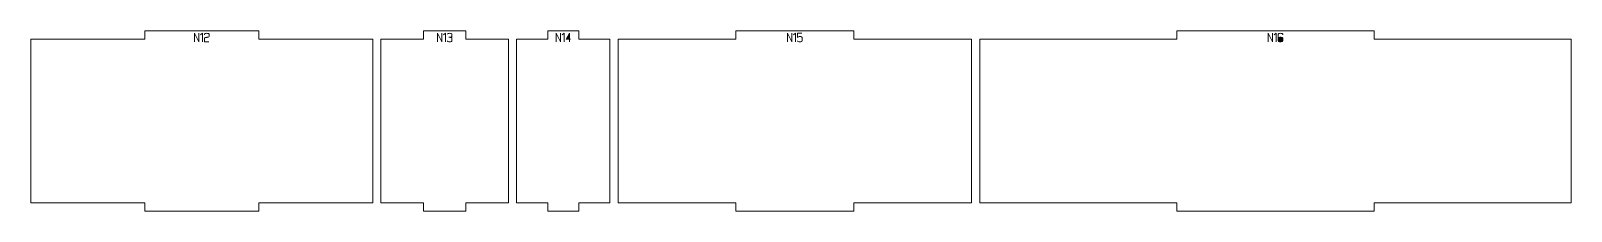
# Model space of a CAD drawing. Header units: centimetres. Extents: x -249 to 275, y -506 to 461.
# Drawn here: x 140.5 to 197, y 319.2 to 325.8 of the extents above; entities that cross this region are included whole.
import ezdxf

# ---------------------------------------------------------------- set-up
doc = ezdxf.new("R2010")
doc.units = ezdxf.units.CM
doc.header["$MEASUREMENT"] = 0
doc.layers.add('Capa 1', color=7, linetype='Continuous')

msp = doc.modelspace()

# ---------------------------------------------------------------- hatches: boundary and pattern name
at = {"layer": 'Capa 1', "true_color": 0x3e4095}
h = msp.add_hatch(color=175, dxfattribs=at)
edge = h.paths.add_edge_path()
edge.add_spline(control_points=[(146.54107, 325.39701), (146.54107, 325.39701), (146.54107, 325.71345), (146.54107, 325.71345), (146.54107, 325.71345), (146.69975, 325.39701), (146.69975, 325.39701), (146.69975, 325.39701), (146.69975, 325.71345), (146.69975, 325.71345), (146.69975, 325.71345), (146.69975, 325.39701), (146.69975, 325.39701), (146.69975, 325.39701), (146.54107, 325.71345), (146.54107, 325.71345), (146.54107, 325.71345), (146.54107, 325.39701), (146.54107, 325.39701)], knot_values=[0, 0, 0, 0, 0.16666667, 0.16666667, 0.16666667, 0.33333333, 0.33333333, 0.33333333, 0.5, 0.5, 0.5, 0.66666667, 0.66666667, 0.66666667, 0.83333333, 0.83333333, 0.83333333, 1, 1, 1, 1], degree=3, periodic=1)
h = msp.add_hatch(color=175, dxfattribs=at)
edge = h.paths.add_edge_path()
edge.add_spline(control_points=[(146.83733, 325.71391), (146.83733, 325.71391), (146.7612, 325.66117), (146.7612, 325.66117), (146.7612, 325.66117), (146.83733, 325.71391), (146.83733, 325.71391), (146.83733, 325.71391), (146.83733, 325.39701), (146.83733, 325.39701), (146.83733, 325.39701), (146.83733, 325.71391), (146.83733, 325.71391)], knot_values=[0, 0, 0, 0, 0.25, 0.25, 0.25, 0.5, 0.5, 0.5, 0.75, 0.75, 0.75, 1, 1, 1, 1], degree=3, periodic=1)
h = msp.add_hatch(color=175, dxfattribs=at)
edge = h.paths.add_edge_path()
edge.add_spline(control_points=[(146.9075, 325.39701), (146.9075, 325.39701), (146.9075, 325.52955), (146.9075, 325.52955), (146.90842, 325.54147), (146.91927, 325.55064), (146.94006, 325.55706), (146.94862, 325.55768), (146.9568, 325.55867), (146.9646, 325.56005), (146.97239, 325.56142), (146.98027, 325.56287), (146.98822, 325.5644), (147.00289, 325.56685), (147.01413, 325.56884), (147.02192, 325.57036), (147.02972, 325.57189), (147.03729, 325.57388), (147.04463, 325.57633), (147.06358, 325.58336), (147.07306, 325.59238), (147.07306, 325.60338), (147.07306, 325.60338), (147.07306, 325.67814), (147.07306, 325.67814), (147.07306, 325.68792), (147.06519, 325.69625), (147.04944, 325.70313), (147.0337, 325.71001), (147.01405, 325.71345), (146.99051, 325.71345), (146.96697, 325.71345), (146.94732, 325.71001), (146.93158, 325.70313), (146.91583, 325.69625), (146.90796, 325.68792), (146.90796, 325.67814), (146.90796, 325.67814), (146.90796, 325.65567), (146.90796, 325.65567), (146.90796, 325.65567), (146.90796, 325.67814), (146.90796, 325.67814), (146.90796, 325.68792), (146.91583, 325.69625), (146.93158, 325.70313), (146.94732, 325.71001), (146.96697, 325.71345), (146.99051, 325.71345), (147.01405, 325.71345), (147.0337, 325.71001), (147.04944, 325.70313), (147.06519, 325.69625), (147.07306, 325.68792), (147.07306, 325.67814), (147.07306, 325.67814), (147.07306, 325.60338), (147.07306, 325.60338), (147.07306, 325.59238), (147.06358, 325.58336), (147.04463, 325.57633), (147.03729, 325.57388), (147.02972, 325.57189), (147.02192, 325.57036), (147.01413, 325.56884), (147.00289, 325.56685), (146.98822, 325.5644), (146.98027, 325.56287), (146.97239, 325.56142), (146.9646, 325.56005), (146.9568, 325.55867), (146.94862, 325.55768), (146.94006, 325.55706), (146.91927, 325.55064), (146.90842, 325.54147), (146.9075, 325.52955), (146.9075, 325.52955), (146.9075, 325.39701), (146.9075, 325.39701), (146.9075, 325.39701), (147.06435, 325.39701), (147.06435, 325.39701), (147.06435, 325.39701), (146.9075, 325.39701), (146.9075, 325.39701)], knot_values=[0, 0, 0, 0, 0.03571429, 0.03571429, 0.03571429, 0.07142857, 0.07142857, 0.07142857, 0.10714286, 0.10714286, 0.10714286, 0.14285714, 0.14285714, 0.14285714, 0.17857143, 0.17857143, 0.17857143, 0.21428571, 0.21428571, 0.21428571, 0.25, 0.25, 0.25, 0.28571429, 0.28571429, 0.28571429, 0.32142857, 0.32142857, 0.32142857, 0.35714286, 0.35714286, 0.35714286, 0.39285714, 0.39285714, 0.39285714, 0.42857143, 0.42857143, 0.42857143, 0.46428571, 0.46428571, 0.46428571, 0.5, 0.5, 0.5, 0.53571429, 0.53571429, 0.53571429, 0.57142857, 0.57142857, 0.57142857, 0.60714286, 0.60714286, 0.60714286, 0.64285714, 0.64285714, 0.64285714, 0.67857143, 0.67857143, 0.67857143, 0.71428571, 0.71428571, 0.71428571, 0.75, 0.75, 0.75, 0.78571429, 0.78571429, 0.78571429, 0.82142857, 0.82142857, 0.82142857, 0.85714286, 0.85714286, 0.85714286, 0.89285714, 0.89285714, 0.89285714, 0.92857143, 0.92857143, 0.92857143, 0.96428571, 0.96428571, 0.96428571, 1, 1, 1, 1], degree=3, periodic=1)
h = msp.add_hatch(color=175, dxfattribs=at)
edge = h.paths.add_edge_path()
edge.add_spline(control_points=[(155.43686, 325.39701), (155.43686, 325.39701), (155.43686, 325.71345), (155.43686, 325.71345), (155.43686, 325.71345), (155.59554, 325.39701), (155.59554, 325.39701), (155.59554, 325.39701), (155.59554, 325.71345), (155.59554, 325.71345), (155.59554, 325.71345), (155.59554, 325.39701), (155.59554, 325.39701), (155.59554, 325.39701), (155.43686, 325.71345), (155.43686, 325.71345), (155.43686, 325.71345), (155.43686, 325.39701), (155.43686, 325.39701)], knot_values=[0, 0, 0, 0, 0.16666667, 0.16666667, 0.16666667, 0.33333333, 0.33333333, 0.33333333, 0.5, 0.5, 0.5, 0.66666667, 0.66666667, 0.66666667, 0.83333333, 0.83333333, 0.83333333, 1, 1, 1, 1], degree=3, periodic=1)
h = msp.add_hatch(color=175, dxfattribs=at)
edge = h.paths.add_edge_path()
edge.add_spline(control_points=[(155.73312, 325.71391), (155.73312, 325.71391), (155.65699, 325.66117), (155.65699, 325.66117), (155.65699, 325.66117), (155.73312, 325.71391), (155.73312, 325.71391), (155.73312, 325.71391), (155.73312, 325.39701), (155.73312, 325.39701), (155.73312, 325.39701), (155.73312, 325.71391), (155.73312, 325.71391)], knot_values=[0, 0, 0, 0, 0.25, 0.25, 0.25, 0.5, 0.5, 0.5, 0.75, 0.75, 0.75, 1, 1, 1, 1], degree=3, periodic=1)
h = msp.add_hatch(color=175, dxfattribs=at)
edge = h.paths.add_edge_path()
edge.add_spline(control_points=[(155.8863, 325.39701), (155.86276, 325.39701), (155.84311, 325.40045), (155.82737, 325.40733), (155.81162, 325.41421), (155.80375, 325.42254), (155.80375, 325.43232), (155.80375, 325.42254), (155.81162, 325.41421), (155.82737, 325.40733), (155.84311, 325.40045), (155.86276, 325.39701), (155.8863, 325.39701), (155.90984, 325.39701), (155.92949, 325.40045), (155.94523, 325.40733), (155.96098, 325.41421), (155.96885, 325.42254), (155.96885, 325.43232), (155.96885, 325.43232), (155.96885, 325.53551), (155.96885, 325.53551), (155.96885, 325.54377), (155.96319, 325.55095), (155.95188, 325.55706), (155.94057, 325.56318), (155.9074, 325.56731), (155.85236, 325.56945), (155.90709, 325.57281), (155.93996, 325.57679), (155.95096, 325.58137), (155.96197, 325.58596), (155.96793, 325.59345), (155.96885, 325.60384), (155.96885, 325.60384), (155.96885, 325.67814), (155.96885, 325.67814), (155.96885, 325.68792), (155.96098, 325.69625), (155.94523, 325.70313), (155.92949, 325.71001), (155.90984, 325.71345), (155.8863, 325.71345), (155.86276, 325.71345), (155.84311, 325.71001), (155.82737, 325.70313), (155.81162, 325.69625), (155.80375, 325.68792), (155.80375, 325.67814), (155.80375, 325.68792), (155.81162, 325.69625), (155.82737, 325.70313), (155.84311, 325.71001), (155.86276, 325.71345), (155.8863, 325.71345), (155.90984, 325.71345), (155.92949, 325.71001), (155.94523, 325.70313), (155.96098, 325.69625), (155.96885, 325.68792), (155.96885, 325.67814), (155.96885, 325.67814), (155.96885, 325.60384), (155.96885, 325.60384), (155.96793, 325.59345), (155.96197, 325.58596), (155.95096, 325.58137), (155.93996, 325.57679), (155.90709, 325.57281), (155.85236, 325.56945), (155.9074, 325.56731), (155.94057, 325.56318), (155.95188, 325.55706), (155.96319, 325.55095), (155.96885, 325.54377), (155.96885, 325.53551), (155.96885, 325.53551), (155.96885, 325.43232), (155.96885, 325.43232), (155.96885, 325.42254), (155.96098, 325.41421), (155.94523, 325.40733), (155.92949, 325.40045), (155.90984, 325.39701), (155.8863, 325.39701)], knot_values=[0, 0, 0, 0, 0.03571429, 0.03571429, 0.03571429, 0.07142857, 0.07142857, 0.07142857, 0.10714286, 0.10714286, 0.10714286, 0.14285714, 0.14285714, 0.14285714, 0.17857143, 0.17857143, 0.17857143, 0.21428571, 0.21428571, 0.21428571, 0.25, 0.25, 0.25, 0.28571429, 0.28571429, 0.28571429, 0.32142857, 0.32142857, 0.32142857, 0.35714286, 0.35714286, 0.35714286, 0.39285714, 0.39285714, 0.39285714, 0.42857143, 0.42857143, 0.42857143, 0.46428571, 0.46428571, 0.46428571, 0.5, 0.5, 0.5, 0.53571429, 0.53571429, 0.53571429, 0.57142857, 0.57142857, 0.57142857, 0.60714286, 0.60714286, 0.60714286, 0.64285714, 0.64285714, 0.64285714, 0.67857143, 0.67857143, 0.67857143, 0.71428571, 0.71428571, 0.71428571, 0.75, 0.75, 0.75, 0.78571429, 0.78571429, 0.78571429, 0.82142857, 0.82142857, 0.82142857, 0.85714286, 0.85714286, 0.85714286, 0.89285714, 0.89285714, 0.89285714, 0.92857143, 0.92857143, 0.92857143, 0.96428571, 0.96428571, 0.96428571, 1, 1, 1, 1], degree=3, periodic=1)
h = msp.add_hatch(color=175, dxfattribs=at)
edge = h.paths.add_edge_path()
edge.add_spline(control_points=[(159.78365, 325.39701), (159.78365, 325.39701), (159.78365, 325.71345), (159.78365, 325.71345), (159.78365, 325.71345), (159.94233, 325.39701), (159.94233, 325.39701), (159.94233, 325.39701), (159.94233, 325.71345), (159.94233, 325.71345), (159.94233, 325.71345), (159.94233, 325.39701), (159.94233, 325.39701), (159.94233, 325.39701), (159.78365, 325.71345), (159.78365, 325.71345), (159.78365, 325.71345), (159.78365, 325.39701), (159.78365, 325.39701)], knot_values=[0, 0, 0, 0, 0.16666667, 0.16666667, 0.16666667, 0.33333333, 0.33333333, 0.33333333, 0.5, 0.5, 0.5, 0.66666667, 0.66666667, 0.66666667, 0.83333333, 0.83333333, 0.83333333, 1, 1, 1, 1], degree=3, periodic=1)
h = msp.add_hatch(color=175, dxfattribs=at)
edge = h.paths.add_edge_path()
edge.add_spline(control_points=[(160.07991, 325.71391), (160.07991, 325.71391), (160.00378, 325.66117), (160.00378, 325.66117), (160.00378, 325.66117), (160.07991, 325.71391), (160.07991, 325.71391), (160.07991, 325.71391), (160.07991, 325.39701), (160.07991, 325.39701), (160.07991, 325.39701), (160.07991, 325.71391), (160.07991, 325.71391)], knot_values=[0, 0, 0, 0, 0.25, 0.25, 0.25, 0.5, 0.5, 0.5, 0.75, 0.75, 0.75, 1, 1, 1, 1], degree=3, periodic=1)
h = msp.add_hatch(color=175, dxfattribs=at)
edge = h.paths.add_edge_path()
edge.add_spline(control_points=[(160.28033, 325.50157), (160.28033, 325.50157), (160.28033, 325.71391), (160.28033, 325.71391), (160.28033, 325.71391), (160.15054, 325.50157), (160.15054, 325.50157), (160.15054, 325.50157), (160.28033, 325.50157), (160.28033, 325.50157)], knot_values=[0, 0, 0, 0, 0.33333333, 0.33333333, 0.33333333, 0.66666667, 0.66666667, 0.66666667, 1, 1, 1, 1], degree=3, periodic=1)
h = msp.add_hatch(color=175, dxfattribs=at)
edge = h.paths.add_edge_path()
edge.add_spline(control_points=[(160.28033, 325.50157), (160.28033, 325.50157), (160.28033, 325.39701), (160.28033, 325.39701), (160.28033, 325.39701), (160.28033, 325.50157), (160.28033, 325.50157), (160.28033, 325.50157), (160.15054, 325.50157), (160.15054, 325.50157), (160.15054, 325.50157), (160.28033, 325.71391), (160.28033, 325.71391), (160.28033, 325.71391), (160.28033, 325.50157), (160.28033, 325.50157), (160.28033, 325.50157), (160.31014, 325.50157), (160.31014, 325.50157), (160.31014, 325.50157), (160.28033, 325.50157), (160.28033, 325.50157)], knot_values=[0, 0, 0, 0, 0.14285714, 0.14285714, 0.14285714, 0.28571429, 0.28571429, 0.28571429, 0.42857143, 0.42857143, 0.42857143, 0.57142857, 0.57142857, 0.57142857, 0.71428571, 0.71428571, 0.71428571, 0.85714286, 0.85714286, 0.85714286, 1, 1, 1, 1], degree=3, periodic=1)
h = msp.add_hatch(color=175, dxfattribs=at)
edge = h.paths.add_edge_path()
edge.add_spline(control_points=[(168.25971, 325.39701), (168.25971, 325.39701), (168.25971, 325.71345), (168.25971, 325.71345), (168.25971, 325.71345), (168.41839, 325.39701), (168.41839, 325.39701), (168.41839, 325.39701), (168.41839, 325.71345), (168.41839, 325.71345), (168.41839, 325.71345), (168.41839, 325.39701), (168.41839, 325.39701), (168.41839, 325.39701), (168.25971, 325.71345), (168.25971, 325.71345), (168.25971, 325.71345), (168.25971, 325.39701), (168.25971, 325.39701)], knot_values=[0, 0, 0, 0, 0.16666667, 0.16666667, 0.16666667, 0.33333333, 0.33333333, 0.33333333, 0.5, 0.5, 0.5, 0.66666667, 0.66666667, 0.66666667, 0.83333333, 0.83333333, 0.83333333, 1, 1, 1, 1], degree=3, periodic=1)
h = msp.add_hatch(color=175, dxfattribs=at)
edge = h.paths.add_edge_path()
edge.add_spline(control_points=[(168.55597, 325.71391), (168.55597, 325.71391), (168.47984, 325.66117), (168.47984, 325.66117), (168.47984, 325.66117), (168.55597, 325.71391), (168.55597, 325.71391), (168.55597, 325.71391), (168.55597, 325.39701), (168.55597, 325.39701), (168.55597, 325.39701), (168.55597, 325.71391), (168.55597, 325.71391)], knot_values=[0, 0, 0, 0, 0.25, 0.25, 0.25, 0.5, 0.5, 0.5, 0.75, 0.75, 0.75, 1, 1, 1, 1], degree=3, periodic=1)
h = msp.add_hatch(color=175, dxfattribs=at)
edge = h.paths.add_edge_path()
edge.add_spline(control_points=[(168.70915, 325.39701), (168.68561, 325.39701), (168.66596, 325.40045), (168.65022, 325.40733), (168.63447, 325.41421), (168.6266, 325.42254), (168.6266, 325.43232), (168.6266, 325.42254), (168.63447, 325.41421), (168.65022, 325.40733), (168.66596, 325.40045), (168.68561, 325.39701), (168.70915, 325.39701), (168.73269, 325.39701), (168.75234, 325.40045), (168.76808, 325.40733), (168.78383, 325.41421), (168.7917, 325.42254), (168.7917, 325.43232), (168.7917, 325.43232), (168.7917, 325.55798), (168.7917, 325.55798), (168.7917, 325.56777), (168.78383, 325.5761), (168.76808, 325.58298), (168.75234, 325.58986), (168.73269, 325.5933), (168.70915, 325.5933), (168.68775, 325.59146), (168.67124, 325.58901), (168.65962, 325.58596), (168.648, 325.5829), (168.637, 325.57357), (168.6266, 325.55798), (168.6266, 325.55798), (168.6266, 325.71345), (168.6266, 325.71345), (168.6266, 325.71345), (168.7862, 325.71345), (168.7862, 325.71345), (168.7862, 325.71345), (168.6266, 325.71345), (168.6266, 325.71345), (168.6266, 325.71345), (168.6266, 325.55798), (168.6266, 325.55798), (168.637, 325.57357), (168.648, 325.5829), (168.65962, 325.58596), (168.67124, 325.58901), (168.68775, 325.59146), (168.70915, 325.5933), (168.73269, 325.5933), (168.75234, 325.58986), (168.76808, 325.58298), (168.78383, 325.5761), (168.7917, 325.56777), (168.7917, 325.55798), (168.7917, 325.55798), (168.7917, 325.43232), (168.7917, 325.43232), (168.7917, 325.42254), (168.78383, 325.41421), (168.76808, 325.40733), (168.75234, 325.40045), (168.73269, 325.39701), (168.70915, 325.39701)], knot_values=[0, 0, 0, 0, 0.04545455, 0.04545455, 0.04545455, 0.09090909, 0.09090909, 0.09090909, 0.13636364, 0.13636364, 0.13636364, 0.18181818, 0.18181818, 0.18181818, 0.22727273, 0.22727273, 0.22727273, 0.27272727, 0.27272727, 0.27272727, 0.31818182, 0.31818182, 0.31818182, 0.36363636, 0.36363636, 0.36363636, 0.40909091, 0.40909091, 0.40909091, 0.45454545, 0.45454545, 0.45454545, 0.5, 0.5, 0.5, 0.54545455, 0.54545455, 0.54545455, 0.59090909, 0.59090909, 0.59090909, 0.63636364, 0.63636364, 0.63636364, 0.68181818, 0.68181818, 0.68181818, 0.72727273, 0.72727273, 0.72727273, 0.77272727, 0.77272727, 0.77272727, 0.81818182, 0.81818182, 0.81818182, 0.86363636, 0.86363636, 0.86363636, 0.90909091, 0.90909091, 0.90909091, 0.95454545, 0.95454545, 0.95454545, 1, 1, 1, 1], degree=3, periodic=1)
h = msp.add_hatch(color=175, dxfattribs=at)
edge = h.paths.add_edge_path()
edge.add_spline(control_points=[(185.86143, 325.39701), (185.86143, 325.39701), (185.86143, 325.71345), (185.86143, 325.71345), (185.86143, 325.71345), (186.02011, 325.39701), (186.02011, 325.39701), (186.02011, 325.39701), (186.02011, 325.71345), (186.02011, 325.71345), (186.02011, 325.71345), (186.02011, 325.39701), (186.02011, 325.39701), (186.02011, 325.39701), (185.86143, 325.71345), (185.86143, 325.71345), (185.86143, 325.71345), (185.86143, 325.39701), (185.86143, 325.39701)], knot_values=[0, 0, 0, 0, 0.16666667, 0.16666667, 0.16666667, 0.33333333, 0.33333333, 0.33333333, 0.5, 0.5, 0.5, 0.66666667, 0.66666667, 0.66666667, 0.83333333, 0.83333333, 0.83333333, 1, 1, 1, 1], degree=3, periodic=1)
h = msp.add_hatch(color=175, dxfattribs=at)
edge = h.paths.add_edge_path()
edge.add_spline(control_points=[(186.15769, 325.71391), (186.15769, 325.71391), (186.08156, 325.66117), (186.08156, 325.66117), (186.08156, 325.66117), (186.15769, 325.71391), (186.15769, 325.71391), (186.15769, 325.71391), (186.15769, 325.39701), (186.15769, 325.39701), (186.15769, 325.39701), (186.15769, 325.71391), (186.15769, 325.71391)], knot_values=[0, 0, 0, 0, 0.25, 0.25, 0.25, 0.5, 0.5, 0.5, 0.75, 0.75, 0.75, 1, 1, 1, 1], degree=3, periodic=1)
h = msp.add_hatch(color=175, dxfattribs=at)
edge = h.paths.add_edge_path()
edge.add_spline(control_points=[(186.31087, 325.39701), (186.28733, 325.39701), (186.26768, 325.40045), (186.25194, 325.40733), (186.23619, 325.41421), (186.22832, 325.42254), (186.22832, 325.43232), (186.22832, 325.43232), (186.22832, 325.53918), (186.22832, 325.53918), (186.22832, 325.53918), (186.22832, 325.67814), (186.22832, 325.67814), (186.22832, 325.68792), (186.23619, 325.69625), (186.25194, 325.70313), (186.26768, 325.71001), (186.28733, 325.71345), (186.31087, 325.71345), (186.33441, 325.71345), (186.35406, 325.71001), (186.3698, 325.70313), (186.38555, 325.69625), (186.39342, 325.68792), (186.39342, 325.67814), (186.39342, 325.67814), (186.39342, 325.65246), (186.39342, 325.65246), (186.39342, 325.65246), (186.39342, 325.67814), (186.39342, 325.67814), (186.39342, 325.68792), (186.38555, 325.69625), (186.3698, 325.70313), (186.35406, 325.71001), (186.33441, 325.71345), (186.31087, 325.71345), (186.28733, 325.71345), (186.26768, 325.71001), (186.25194, 325.70313), (186.23619, 325.69625), (186.22832, 325.68792), (186.22832, 325.67814), (186.22832, 325.67814), (186.22832, 325.53918), (186.22832, 325.53918), (186.22832, 325.54835), (186.23787, 325.55653), (186.25698, 325.56371), (186.27609, 325.5709), (186.29405, 325.57449), (186.31087, 325.57449), (186.33441, 325.57449), (186.35406, 325.57105), (186.3698, 325.56417), (186.38555, 325.55729), (186.39342, 325.54896), (186.39342, 325.53918), (186.39342, 325.53918), (186.39342, 325.43232), (186.39342, 325.43232), (186.39342, 325.42254), (186.38555, 325.41421), (186.3698, 325.40733), (186.35406, 325.40045), (186.33441, 325.39701), (186.31087, 325.39701)], knot_values=[0, 0, 0, 0, 0.04545455, 0.04545455, 0.04545455, 0.09090909, 0.09090909, 0.09090909, 0.13636364, 0.13636364, 0.13636364, 0.18181818, 0.18181818, 0.18181818, 0.22727273, 0.22727273, 0.22727273, 0.27272727, 0.27272727, 0.27272727, 0.31818182, 0.31818182, 0.31818182, 0.36363636, 0.36363636, 0.36363636, 0.40909091, 0.40909091, 0.40909091, 0.45454545, 0.45454545, 0.45454545, 0.5, 0.5, 0.5, 0.54545455, 0.54545455, 0.54545455, 0.59090909, 0.59090909, 0.59090909, 0.63636364, 0.63636364, 0.63636364, 0.68181818, 0.68181818, 0.68181818, 0.72727273, 0.72727273, 0.72727273, 0.77272727, 0.77272727, 0.77272727, 0.81818182, 0.81818182, 0.81818182, 0.86363636, 0.86363636, 0.86363636, 0.90909091, 0.90909091, 0.90909091, 0.95454545, 0.95454545, 0.95454545, 1, 1, 1, 1], degree=3, periodic=1)
h = msp.add_hatch(color=175, dxfattribs=at)
edge = h.paths.add_edge_path()
edge.add_spline(control_points=[(186.22832, 325.43232), (186.22832, 325.42254), (186.23619, 325.41421), (186.25194, 325.40733), (186.26768, 325.40045), (186.28733, 325.39701), (186.31087, 325.39701), (186.33441, 325.39701), (186.35406, 325.40045), (186.3698, 325.40733), (186.38555, 325.41421), (186.39342, 325.42254), (186.39342, 325.43232), (186.39342, 325.43232), (186.39342, 325.53918), (186.39342, 325.53918), (186.39342, 325.54896), (186.38555, 325.55729), (186.3698, 325.56417), (186.35406, 325.57105), (186.33441, 325.57449), (186.31087, 325.57449), (186.29405, 325.57449), (186.27609, 325.5709), (186.25698, 325.56371), (186.23787, 325.55653), (186.22832, 325.54835), (186.22832, 325.53918), (186.22832, 325.53918), (186.22832, 325.43232), (186.22832, 325.43232)], knot_values=[0, 0, 0, 0, 0.1, 0.1, 0.1, 0.2, 0.2, 0.2, 0.3, 0.3, 0.3, 0.4, 0.4, 0.4, 0.5, 0.5, 0.5, 0.6, 0.6, 0.6, 0.7, 0.7, 0.7, 0.8, 0.8, 0.8, 0.9, 0.9, 0.9, 1, 1, 1, 1], degree=3, periodic=1)

# ---------------------------------------------------------------- linework, layer by layer
at = {"layer": 'Capa 1', "color": 240, "lineweight": 9}
for points in [[(140.5469, 325.50341), (140.5469, 325.50341), (140.5469, 319.50341), (140.5469, 319.50341), (140.5469, 319.50341), (144.72035, 319.50341), (144.72035, 319.50341), (144.72035, 319.50341), (144.72035, 319.20341), (144.72035, 319.20341), (144.72035, 319.20341), (148.89379, 319.20341), (148.89379, 319.20341), (148.89379, 319.20341), (148.89379, 319.50341), (148.89379, 319.50341), (148.89379, 319.50341), (153.06723, 319.50341), (153.06723, 319.50341), (153.06723, 319.50341), (153.06723, 325.50341), (153.06723, 325.50341), (153.06723, 325.50341), (148.89379, 325.50341), (148.89379, 325.50341), (148.89379, 325.50341), (148.89379, 325.80341), (148.89379, 325.80341), (148.89379, 325.80341), (144.72035, 325.80341), (144.72035, 325.80341), (144.72035, 325.80341), (144.72035, 325.50341), (144.72035, 325.50341), (144.72035, 325.50341), (140.5469, 325.50341), (140.5469, 325.50341)], [(153.36723, 325.50341), (153.36723, 325.50341), (153.36723, 319.50341), (153.36723, 319.50341), (153.36723, 319.50341), (154.92432, 319.50341), (154.92432, 319.50341), (154.92432, 319.50341), (154.92432, 319.20341), (154.92432, 319.20341), (154.92432, 319.20341), (156.4814, 319.20341), (156.4814, 319.20341), (156.4814, 319.20341), (156.4814, 319.50341), (156.4814, 319.50341), (156.4814, 319.50341), (158.03848, 319.50341), (158.03848, 319.50341), (158.03848, 319.50341), (158.03848, 325.50341), (158.03848, 325.50341), (158.03848, 325.50341), (156.4814, 325.50341), (156.4814, 325.50341), (156.4814, 325.50341), (156.4814, 325.80341), (156.4814, 325.80341), (156.4814, 325.80341), (154.92432, 325.80341), (154.92432, 325.80341), (154.92432, 325.80341), (154.92432, 325.50341), (154.92432, 325.50341), (154.92432, 325.50341), (153.36723, 325.50341), (153.36723, 325.50341)], [(158.33848, 325.50341), (158.33848, 325.50341), (158.33848, 319.50341), (158.33848, 319.50341), (158.33848, 319.50341), (159.47743, 319.50341), (159.47743, 319.50341), (159.47743, 319.50341), (159.47743, 319.20341), (159.47743, 319.20341), (159.47743, 319.20341), (160.61638, 319.20341), (160.61638, 319.20341), (160.61638, 319.20341), (160.61638, 319.50341), (160.61638, 319.50341), (160.61638, 319.50341), (161.75532, 319.50341), (161.75532, 319.50341), (161.75532, 319.50341), (161.75532, 325.50341), (161.75532, 325.50341), (161.75532, 325.50341), (160.61638, 325.50341), (160.61638, 325.50341), (160.61638, 325.50341), (160.61638, 325.80341), (160.61638, 325.80341), (160.61638, 325.80341), (159.47743, 325.80341), (159.47743, 325.80341), (159.47743, 325.80341), (159.47743, 325.50341), (159.47743, 325.50341), (159.47743, 325.50341), (158.33848, 325.50341), (158.33848, 325.50341)], [(162.05532, 325.50341), (162.05532, 325.50341), (162.05532, 319.50341), (162.05532, 319.50341), (162.05532, 319.50341), (166.36891, 319.50341), (166.36891, 319.50341), (166.36891, 319.50341), (166.36891, 319.20341), (166.36891, 319.20341), (166.36891, 319.20341), (170.6825, 319.20341), (170.6825, 319.20341), (170.6825, 319.20341), (170.6825, 319.50341), (170.6825, 319.50341), (170.6825, 319.50341), (174.99609, 319.50341), (174.99609, 319.50341), (174.99609, 319.50341), (174.99609, 325.50341), (174.99609, 325.50341), (174.99609, 325.50341), (170.6825, 325.50341), (170.6825, 325.50341), (170.6825, 325.50341), (170.6825, 325.80341), (170.6825, 325.80341), (170.6825, 325.80341), (166.36891, 325.80341), (166.36891, 325.80341), (166.36891, 325.80341), (166.36891, 325.50341), (166.36891, 325.50341), (166.36891, 325.50341), (162.05532, 325.50341), (162.05532, 325.50341)], [(175.29609, 325.50341), (175.29609, 325.50341), (175.29609, 319.50341), (175.29609, 319.50341), (175.29609, 319.50341), (182.51698, 319.50341), (182.51698, 319.50341), (182.51698, 319.50341), (182.51698, 319.20341), (182.51698, 319.20341), (182.51698, 319.20341), (189.73787, 319.20341), (189.73787, 319.20341), (189.73787, 319.20341), (189.73787, 319.50341), (189.73787, 319.50341), (189.73787, 319.50341), (196.95876, 319.50341), (196.95876, 319.50341), (196.95876, 319.50341), (196.95876, 325.50341), (196.95876, 325.50341), (196.95876, 325.50341), (189.73787, 325.50341), (189.73787, 325.50341), (189.73787, 325.50341), (189.73787, 325.80341), (189.73787, 325.80341), (189.73787, 325.80341), (182.51698, 325.80341), (182.51698, 325.80341), (182.51698, 325.80341), (182.51698, 325.50341), (182.51698, 325.50341), (182.51698, 325.50341), (175.29609, 325.50341), (175.29609, 325.50341)]]:
    msp.add_open_spline(points, degree=3, knots=[0, 0, 0, 0, 0.08333333, 0.08333333, 0.08333333, 0.16666667, 0.16666667, 0.16666667, 0.25, 0.25, 0.25, 0.33333333, 0.33333333, 0.33333333, 0.41666667, 0.41666667, 0.41666667, 0.5, 0.5, 0.5, 0.58333333, 0.58333333, 0.58333333, 0.66666667, 0.66666667, 0.66666667, 0.75, 0.75, 0.75, 0.83333333, 0.83333333, 0.83333333, 0.91666667, 0.91666667, 0.91666667, 1, 1, 1, 1], dxfattribs=at)
at = {"layer": 'Capa 1', "color": 114, "lineweight": 9}
for points, knots in [([(146.54107, 325.39701), (146.54107, 325.39701), (146.54107, 325.71345), (146.54107, 325.71345), (146.54107, 325.71345), (146.69975, 325.39701), (146.69975, 325.39701), (146.69975, 325.39701), (146.69975, 325.71345), (146.69975, 325.71345), (146.69975, 325.71345), (146.69975, 325.39701), (146.69975, 325.39701), (146.69975, 325.39701), (146.54107, 325.71345), (146.54107, 325.71345), (146.54107, 325.71345), (146.54107, 325.39701), (146.54107, 325.39701)], [0, 0, 0, 0, 0.16666667, 0.16666667, 0.16666667, 0.33333333, 0.33333333, 0.33333333, 0.5, 0.5, 0.5, 0.66666667, 0.66666667, 0.66666667, 0.83333333, 0.83333333, 0.83333333, 1, 1, 1, 1]), ([(146.83733, 325.71391), (146.83733, 325.71391), (146.7612, 325.66117), (146.7612, 325.66117), (146.7612, 325.66117), (146.83733, 325.71391), (146.83733, 325.71391), (146.83733, 325.71391), (146.83733, 325.39701), (146.83733, 325.39701), (146.83733, 325.39701), (146.83733, 325.71391), (146.83733, 325.71391)], [0, 0, 0, 0, 0.25, 0.25, 0.25, 0.5, 0.5, 0.5, 0.75, 0.75, 0.75, 1, 1, 1, 1]), ([(146.9075, 325.39701), (146.9075, 325.39701), (146.9075, 325.52955), (146.9075, 325.52955), (146.90842, 325.54147), (146.91927, 325.55064), (146.94006, 325.55706), (146.94862, 325.55768), (146.9568, 325.55867), (146.9646, 325.56005), (146.97239, 325.56142), (146.98027, 325.56287), (146.98822, 325.5644), (147.00289, 325.56685), (147.01413, 325.56884), (147.02192, 325.57036), (147.02972, 325.57189), (147.03729, 325.57388), (147.04463, 325.57633), (147.06358, 325.58336), (147.07306, 325.59238), (147.07306, 325.60338), (147.07306, 325.60338), (147.07306, 325.67814), (147.07306, 325.67814), (147.07306, 325.68792), (147.06519, 325.69625), (147.04944, 325.70313), (147.0337, 325.71001), (147.01405, 325.71345), (146.99051, 325.71345), (146.96697, 325.71345), (146.94732, 325.71001), (146.93158, 325.70313), (146.91583, 325.69625), (146.90796, 325.68792), (146.90796, 325.67814), (146.90796, 325.67814), (146.90796, 325.65567), (146.90796, 325.65567), (146.90796, 325.65567), (146.90796, 325.67814), (146.90796, 325.67814), (146.90796, 325.68792), (146.91583, 325.69625), (146.93158, 325.70313), (146.94732, 325.71001), (146.96697, 325.71345), (146.99051, 325.71345), (147.01405, 325.71345), (147.0337, 325.71001), (147.04944, 325.70313), (147.06519, 325.69625), (147.07306, 325.68792), (147.07306, 325.67814), (147.07306, 325.67814), (147.07306, 325.60338), (147.07306, 325.60338), (147.07306, 325.59238), (147.06358, 325.58336), (147.04463, 325.57633), (147.03729, 325.57388), (147.02972, 325.57189), (147.02192, 325.57036), (147.01413, 325.56884), (147.00289, 325.56685), (146.98822, 325.5644), (146.98027, 325.56287), (146.97239, 325.56142), (146.9646, 325.56005), (146.9568, 325.55867), (146.94862, 325.55768), (146.94006, 325.55706), (146.91927, 325.55064), (146.90842, 325.54147), (146.9075, 325.52955), (146.9075, 325.52955), (146.9075, 325.39701), (146.9075, 325.39701), (146.9075, 325.39701), (147.06435, 325.39701), (147.06435, 325.39701), (147.06435, 325.39701), (146.9075, 325.39701), (146.9075, 325.39701)], [0, 0, 0, 0, 0.03571429, 0.03571429, 0.03571429, 0.07142857, 0.07142857, 0.07142857, 0.10714286, 0.10714286, 0.10714286, 0.14285714, 0.14285714, 0.14285714, 0.17857143, 0.17857143, 0.17857143, 0.21428571, 0.21428571, 0.21428571, 0.25, 0.25, 0.25, 0.28571429, 0.28571429, 0.28571429, 0.32142857, 0.32142857, 0.32142857, 0.35714286, 0.35714286, 0.35714286, 0.39285714, 0.39285714, 0.39285714, 0.42857143, 0.42857143, 0.42857143, 0.46428571, 0.46428571, 0.46428571, 0.5, 0.5, 0.5, 0.53571429, 0.53571429, 0.53571429, 0.57142857, 0.57142857, 0.57142857, 0.60714286, 0.60714286, 0.60714286, 0.64285714, 0.64285714, 0.64285714, 0.67857143, 0.67857143, 0.67857143, 0.71428571, 0.71428571, 0.71428571, 0.75, 0.75, 0.75, 0.78571429, 0.78571429, 0.78571429, 0.82142857, 0.82142857, 0.82142857, 0.85714286, 0.85714286, 0.85714286, 0.89285714, 0.89285714, 0.89285714, 0.92857143, 0.92857143, 0.92857143, 0.96428571, 0.96428571, 0.96428571, 1, 1, 1, 1]), ([(155.43686, 325.39701), (155.43686, 325.39701), (155.43686, 325.71345), (155.43686, 325.71345), (155.43686, 325.71345), (155.59554, 325.39701), (155.59554, 325.39701), (155.59554, 325.39701), (155.59554, 325.71345), (155.59554, 325.71345), (155.59554, 325.71345), (155.59554, 325.39701), (155.59554, 325.39701), (155.59554, 325.39701), (155.43686, 325.71345), (155.43686, 325.71345), (155.43686, 325.71345), (155.43686, 325.39701), (155.43686, 325.39701)], [0, 0, 0, 0, 0.16666667, 0.16666667, 0.16666667, 0.33333333, 0.33333333, 0.33333333, 0.5, 0.5, 0.5, 0.66666667, 0.66666667, 0.66666667, 0.83333333, 0.83333333, 0.83333333, 1, 1, 1, 1]), ([(155.73312, 325.71391), (155.73312, 325.71391), (155.65699, 325.66117), (155.65699, 325.66117), (155.65699, 325.66117), (155.73312, 325.71391), (155.73312, 325.71391), (155.73312, 325.71391), (155.73312, 325.39701), (155.73312, 325.39701), (155.73312, 325.39701), (155.73312, 325.71391), (155.73312, 325.71391)], [0, 0, 0, 0, 0.25, 0.25, 0.25, 0.5, 0.5, 0.5, 0.75, 0.75, 0.75, 1, 1, 1, 1]), ([(155.8863, 325.39701), (155.86276, 325.39701), (155.84311, 325.40045), (155.82737, 325.40733), (155.81162, 325.41421), (155.80375, 325.42254), (155.80375, 325.43232), (155.80375, 325.42254), (155.81162, 325.41421), (155.82737, 325.40733), (155.84311, 325.40045), (155.86276, 325.39701), (155.8863, 325.39701), (155.90984, 325.39701), (155.92949, 325.40045), (155.94523, 325.40733), (155.96098, 325.41421), (155.96885, 325.42254), (155.96885, 325.43232), (155.96885, 325.43232), (155.96885, 325.53551), (155.96885, 325.53551), (155.96885, 325.54377), (155.96319, 325.55095), (155.95188, 325.55706), (155.94057, 325.56318), (155.9074, 325.56731), (155.85236, 325.56945), (155.90709, 325.57281), (155.93996, 325.57679), (155.95096, 325.58137), (155.96197, 325.58596), (155.96793, 325.59345), (155.96885, 325.60384), (155.96885, 325.60384), (155.96885, 325.67814), (155.96885, 325.67814), (155.96885, 325.68792), (155.96098, 325.69625), (155.94523, 325.70313), (155.92949, 325.71001), (155.90984, 325.71345), (155.8863, 325.71345), (155.86276, 325.71345), (155.84311, 325.71001), (155.82737, 325.70313), (155.81162, 325.69625), (155.80375, 325.68792), (155.80375, 325.67814), (155.80375, 325.68792), (155.81162, 325.69625), (155.82737, 325.70313), (155.84311, 325.71001), (155.86276, 325.71345), (155.8863, 325.71345), (155.90984, 325.71345), (155.92949, 325.71001), (155.94523, 325.70313), (155.96098, 325.69625), (155.96885, 325.68792), (155.96885, 325.67814), (155.96885, 325.67814), (155.96885, 325.60384), (155.96885, 325.60384), (155.96793, 325.59345), (155.96197, 325.58596), (155.95096, 325.58137), (155.93996, 325.57679), (155.90709, 325.57281), (155.85236, 325.56945), (155.9074, 325.56731), (155.94057, 325.56318), (155.95188, 325.55706), (155.96319, 325.55095), (155.96885, 325.54377), (155.96885, 325.53551), (155.96885, 325.53551), (155.96885, 325.43232), (155.96885, 325.43232), (155.96885, 325.42254), (155.96098, 325.41421), (155.94523, 325.40733), (155.92949, 325.40045), (155.90984, 325.39701), (155.8863, 325.39701)], [0, 0, 0, 0, 0.03571429, 0.03571429, 0.03571429, 0.07142857, 0.07142857, 0.07142857, 0.10714286, 0.10714286, 0.10714286, 0.14285714, 0.14285714, 0.14285714, 0.17857143, 0.17857143, 0.17857143, 0.21428571, 0.21428571, 0.21428571, 0.25, 0.25, 0.25, 0.28571429, 0.28571429, 0.28571429, 0.32142857, 0.32142857, 0.32142857, 0.35714286, 0.35714286, 0.35714286, 0.39285714, 0.39285714, 0.39285714, 0.42857143, 0.42857143, 0.42857143, 0.46428571, 0.46428571, 0.46428571, 0.5, 0.5, 0.5, 0.53571429, 0.53571429, 0.53571429, 0.57142857, 0.57142857, 0.57142857, 0.60714286, 0.60714286, 0.60714286, 0.64285714, 0.64285714, 0.64285714, 0.67857143, 0.67857143, 0.67857143, 0.71428571, 0.71428571, 0.71428571, 0.75, 0.75, 0.75, 0.78571429, 0.78571429, 0.78571429, 0.82142857, 0.82142857, 0.82142857, 0.85714286, 0.85714286, 0.85714286, 0.89285714, 0.89285714, 0.89285714, 0.92857143, 0.92857143, 0.92857143, 0.96428571, 0.96428571, 0.96428571, 1, 1, 1, 1]), ([(159.78365, 325.39701), (159.78365, 325.39701), (159.78365, 325.71345), (159.78365, 325.71345), (159.78365, 325.71345), (159.94233, 325.39701), (159.94233, 325.39701), (159.94233, 325.39701), (159.94233, 325.71345), (159.94233, 325.71345), (159.94233, 325.71345), (159.94233, 325.39701), (159.94233, 325.39701), (159.94233, 325.39701), (159.78365, 325.71345), (159.78365, 325.71345), (159.78365, 325.71345), (159.78365, 325.39701), (159.78365, 325.39701)], [0, 0, 0, 0, 0.16666667, 0.16666667, 0.16666667, 0.33333333, 0.33333333, 0.33333333, 0.5, 0.5, 0.5, 0.66666667, 0.66666667, 0.66666667, 0.83333333, 0.83333333, 0.83333333, 1, 1, 1, 1]), ([(160.07991, 325.71391), (160.07991, 325.71391), (160.00378, 325.66117), (160.00378, 325.66117), (160.00378, 325.66117), (160.07991, 325.71391), (160.07991, 325.71391), (160.07991, 325.71391), (160.07991, 325.39701), (160.07991, 325.39701), (160.07991, 325.39701), (160.07991, 325.71391), (160.07991, 325.71391)], [0, 0, 0, 0, 0.25, 0.25, 0.25, 0.5, 0.5, 0.5, 0.75, 0.75, 0.75, 1, 1, 1, 1]), ([(160.28033, 325.50157), (160.28033, 325.50157), (160.28033, 325.71391), (160.28033, 325.71391), (160.28033, 325.71391), (160.15054, 325.50157), (160.15054, 325.50157), (160.15054, 325.50157), (160.28033, 325.50157), (160.28033, 325.50157)], [0, 0, 0, 0, 0.33333333, 0.33333333, 0.33333333, 0.66666667, 0.66666667, 0.66666667, 1, 1, 1, 1]), ([(160.28033, 325.50157), (160.28033, 325.50157), (160.28033, 325.39701), (160.28033, 325.39701), (160.28033, 325.39701), (160.28033, 325.50157), (160.28033, 325.50157), (160.28033, 325.50157), (160.15054, 325.50157), (160.15054, 325.50157), (160.15054, 325.50157), (160.28033, 325.71391), (160.28033, 325.71391), (160.28033, 325.71391), (160.28033, 325.50157), (160.28033, 325.50157), (160.28033, 325.50157), (160.31014, 325.50157), (160.31014, 325.50157), (160.31014, 325.50157), (160.28033, 325.50157), (160.28033, 325.50157)], [0, 0, 0, 0, 0.14285714, 0.14285714, 0.14285714, 0.28571429, 0.28571429, 0.28571429, 0.42857143, 0.42857143, 0.42857143, 0.57142857, 0.57142857, 0.57142857, 0.71428571, 0.71428571, 0.71428571, 0.85714286, 0.85714286, 0.85714286, 1, 1, 1, 1]), ([(168.25971, 325.39701), (168.25971, 325.39701), (168.25971, 325.71345), (168.25971, 325.71345), (168.25971, 325.71345), (168.41839, 325.39701), (168.41839, 325.39701), (168.41839, 325.39701), (168.41839, 325.71345), (168.41839, 325.71345), (168.41839, 325.71345), (168.41839, 325.39701), (168.41839, 325.39701), (168.41839, 325.39701), (168.25971, 325.71345), (168.25971, 325.71345), (168.25971, 325.71345), (168.25971, 325.39701), (168.25971, 325.39701)], [0, 0, 0, 0, 0.16666667, 0.16666667, 0.16666667, 0.33333333, 0.33333333, 0.33333333, 0.5, 0.5, 0.5, 0.66666667, 0.66666667, 0.66666667, 0.83333333, 0.83333333, 0.83333333, 1, 1, 1, 1]), ([(168.55597, 325.71391), (168.55597, 325.71391), (168.47984, 325.66117), (168.47984, 325.66117), (168.47984, 325.66117), (168.55597, 325.71391), (168.55597, 325.71391), (168.55597, 325.71391), (168.55597, 325.39701), (168.55597, 325.39701), (168.55597, 325.39701), (168.55597, 325.71391), (168.55597, 325.71391)], [0, 0, 0, 0, 0.25, 0.25, 0.25, 0.5, 0.5, 0.5, 0.75, 0.75, 0.75, 1, 1, 1, 1]), ([(168.70915, 325.39701), (168.68561, 325.39701), (168.66596, 325.40045), (168.65022, 325.40733), (168.63447, 325.41421), (168.6266, 325.42254), (168.6266, 325.43232), (168.6266, 325.42254), (168.63447, 325.41421), (168.65022, 325.40733), (168.66596, 325.40045), (168.68561, 325.39701), (168.70915, 325.39701), (168.73269, 325.39701), (168.75234, 325.40045), (168.76808, 325.40733), (168.78383, 325.41421), (168.7917, 325.42254), (168.7917, 325.43232), (168.7917, 325.43232), (168.7917, 325.55798), (168.7917, 325.55798), (168.7917, 325.56777), (168.78383, 325.5761), (168.76808, 325.58298), (168.75234, 325.58986), (168.73269, 325.5933), (168.70915, 325.5933), (168.68775, 325.59146), (168.67124, 325.58901), (168.65962, 325.58596), (168.648, 325.5829), (168.637, 325.57357), (168.6266, 325.55798), (168.6266, 325.55798), (168.6266, 325.71345), (168.6266, 325.71345), (168.6266, 325.71345), (168.7862, 325.71345), (168.7862, 325.71345), (168.7862, 325.71345), (168.6266, 325.71345), (168.6266, 325.71345), (168.6266, 325.71345), (168.6266, 325.55798), (168.6266, 325.55798), (168.637, 325.57357), (168.648, 325.5829), (168.65962, 325.58596), (168.67124, 325.58901), (168.68775, 325.59146), (168.70915, 325.5933), (168.73269, 325.5933), (168.75234, 325.58986), (168.76808, 325.58298), (168.78383, 325.5761), (168.7917, 325.56777), (168.7917, 325.55798), (168.7917, 325.55798), (168.7917, 325.43232), (168.7917, 325.43232), (168.7917, 325.42254), (168.78383, 325.41421), (168.76808, 325.40733), (168.75234, 325.40045), (168.73269, 325.39701), (168.70915, 325.39701)], [0, 0, 0, 0, 0.04545455, 0.04545455, 0.04545455, 0.09090909, 0.09090909, 0.09090909, 0.13636364, 0.13636364, 0.13636364, 0.18181818, 0.18181818, 0.18181818, 0.22727273, 0.22727273, 0.22727273, 0.27272727, 0.27272727, 0.27272727, 0.31818182, 0.31818182, 0.31818182, 0.36363636, 0.36363636, 0.36363636, 0.40909091, 0.40909091, 0.40909091, 0.45454545, 0.45454545, 0.45454545, 0.5, 0.5, 0.5, 0.54545455, 0.54545455, 0.54545455, 0.59090909, 0.59090909, 0.59090909, 0.63636364, 0.63636364, 0.63636364, 0.68181818, 0.68181818, 0.68181818, 0.72727273, 0.72727273, 0.72727273, 0.77272727, 0.77272727, 0.77272727, 0.81818182, 0.81818182, 0.81818182, 0.86363636, 0.86363636, 0.86363636, 0.90909091, 0.90909091, 0.90909091, 0.95454545, 0.95454545, 0.95454545, 1, 1, 1, 1]), ([(185.86143, 325.39701), (185.86143, 325.39701), (185.86143, 325.71345), (185.86143, 325.71345), (185.86143, 325.71345), (186.02011, 325.39701), (186.02011, 325.39701), (186.02011, 325.39701), (186.02011, 325.71345), (186.02011, 325.71345), (186.02011, 325.71345), (186.02011, 325.39701), (186.02011, 325.39701), (186.02011, 325.39701), (185.86143, 325.71345), (185.86143, 325.71345), (185.86143, 325.71345), (185.86143, 325.39701), (185.86143, 325.39701)], [0, 0, 0, 0, 0.16666667, 0.16666667, 0.16666667, 0.33333333, 0.33333333, 0.33333333, 0.5, 0.5, 0.5, 0.66666667, 0.66666667, 0.66666667, 0.83333333, 0.83333333, 0.83333333, 1, 1, 1, 1]), ([(186.15769, 325.71391), (186.15769, 325.71391), (186.08156, 325.66117), (186.08156, 325.66117), (186.08156, 325.66117), (186.15769, 325.71391), (186.15769, 325.71391), (186.15769, 325.71391), (186.15769, 325.39701), (186.15769, 325.39701), (186.15769, 325.39701), (186.15769, 325.71391), (186.15769, 325.71391)], [0, 0, 0, 0, 0.25, 0.25, 0.25, 0.5, 0.5, 0.5, 0.75, 0.75, 0.75, 1, 1, 1, 1]), ([(186.31087, 325.39701), (186.28733, 325.39701), (186.26768, 325.40045), (186.25194, 325.40733), (186.23619, 325.41421), (186.22832, 325.42254), (186.22832, 325.43232), (186.22832, 325.43232), (186.22832, 325.53918), (186.22832, 325.53918), (186.22832, 325.53918), (186.22832, 325.67814), (186.22832, 325.67814), (186.22832, 325.68792), (186.23619, 325.69625), (186.25194, 325.70313), (186.26768, 325.71001), (186.28733, 325.71345), (186.31087, 325.71345), (186.33441, 325.71345), (186.35406, 325.71001), (186.3698, 325.70313), (186.38555, 325.69625), (186.39342, 325.68792), (186.39342, 325.67814), (186.39342, 325.67814), (186.39342, 325.65246), (186.39342, 325.65246), (186.39342, 325.65246), (186.39342, 325.67814), (186.39342, 325.67814), (186.39342, 325.68792), (186.38555, 325.69625), (186.3698, 325.70313), (186.35406, 325.71001), (186.33441, 325.71345), (186.31087, 325.71345), (186.28733, 325.71345), (186.26768, 325.71001), (186.25194, 325.70313), (186.23619, 325.69625), (186.22832, 325.68792), (186.22832, 325.67814), (186.22832, 325.67814), (186.22832, 325.53918), (186.22832, 325.53918), (186.22832, 325.54835), (186.23787, 325.55653), (186.25698, 325.56371), (186.27609, 325.5709), (186.29405, 325.57449), (186.31087, 325.57449), (186.33441, 325.57449), (186.35406, 325.57105), (186.3698, 325.56417), (186.38555, 325.55729), (186.39342, 325.54896), (186.39342, 325.53918), (186.39342, 325.53918), (186.39342, 325.43232), (186.39342, 325.43232), (186.39342, 325.42254), (186.38555, 325.41421), (186.3698, 325.40733), (186.35406, 325.40045), (186.33441, 325.39701), (186.31087, 325.39701)], [0, 0, 0, 0, 0.04545455, 0.04545455, 0.04545455, 0.09090909, 0.09090909, 0.09090909, 0.13636364, 0.13636364, 0.13636364, 0.18181818, 0.18181818, 0.18181818, 0.22727273, 0.22727273, 0.22727273, 0.27272727, 0.27272727, 0.27272727, 0.31818182, 0.31818182, 0.31818182, 0.36363636, 0.36363636, 0.36363636, 0.40909091, 0.40909091, 0.40909091, 0.45454545, 0.45454545, 0.45454545, 0.5, 0.5, 0.5, 0.54545455, 0.54545455, 0.54545455, 0.59090909, 0.59090909, 0.59090909, 0.63636364, 0.63636364, 0.63636364, 0.68181818, 0.68181818, 0.68181818, 0.72727273, 0.72727273, 0.72727273, 0.77272727, 0.77272727, 0.77272727, 0.81818182, 0.81818182, 0.81818182, 0.86363636, 0.86363636, 0.86363636, 0.90909091, 0.90909091, 0.90909091, 0.95454545, 0.95454545, 0.95454545, 1, 1, 1, 1]), ([(186.22832, 325.43232), (186.22832, 325.42254), (186.23619, 325.41421), (186.25194, 325.40733), (186.26768, 325.40045), (186.28733, 325.39701), (186.31087, 325.39701), (186.33441, 325.39701), (186.35406, 325.40045), (186.3698, 325.40733), (186.38555, 325.41421), (186.39342, 325.42254), (186.39342, 325.43232), (186.39342, 325.43232), (186.39342, 325.53918), (186.39342, 325.53918), (186.39342, 325.54896), (186.38555, 325.55729), (186.3698, 325.56417), (186.35406, 325.57105), (186.33441, 325.57449), (186.31087, 325.57449), (186.29405, 325.57449), (186.27609, 325.5709), (186.25698, 325.56371), (186.23787, 325.55653), (186.22832, 325.54835), (186.22832, 325.53918), (186.22832, 325.53918), (186.22832, 325.43232), (186.22832, 325.43232)], [0, 0, 0, 0, 0.1, 0.1, 0.1, 0.2, 0.2, 0.2, 0.3, 0.3, 0.3, 0.4, 0.4, 0.4, 0.5, 0.5, 0.5, 0.6, 0.6, 0.6, 0.7, 0.7, 0.7, 0.8, 0.8, 0.8, 0.9, 0.9, 0.9, 1, 1, 1, 1])]:
    msp.add_open_spline(points, degree=3, knots=knots, dxfattribs=at)

doc.saveas('drawing.dxf')
